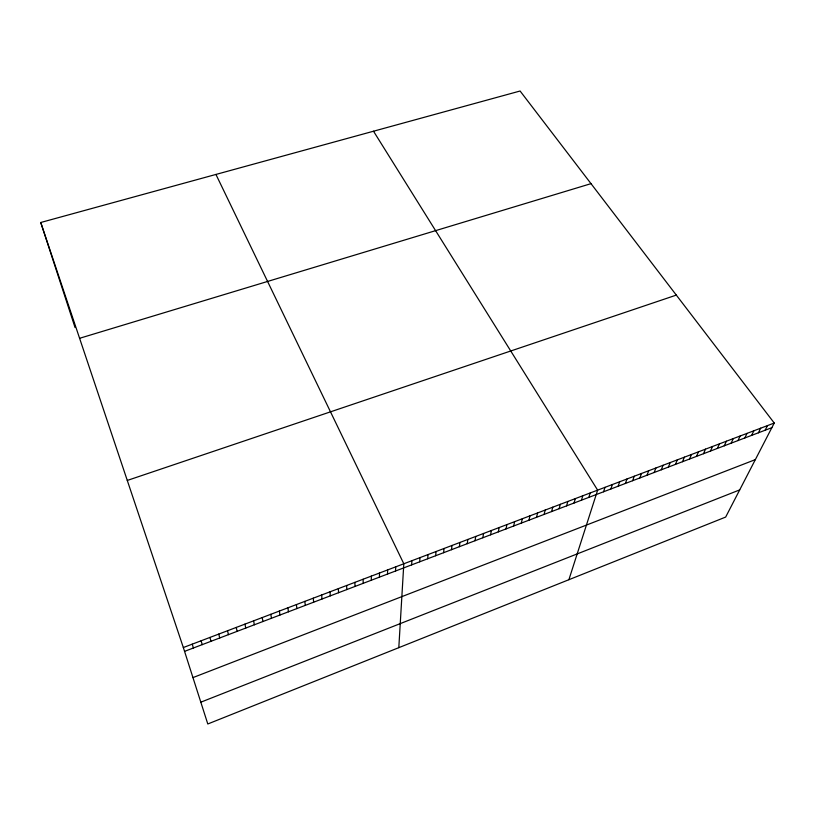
<?xml version="1.0" encoding="UTF-8"?>
<svg xmlns="http://www.w3.org/2000/svg" width="815" height="815" viewBox="0 0 815 815"><rect width="100%" height="100%" fill="white"/><g stroke="black" fill="none" stroke-linecap="round" stroke-linejoin="round"><path stroke-width="1.22" d="M371.304 580.239L371.345 576.103M379.413 577.152L379.515 573.006M387.502 574.076L387.645 569.919M395.55 571.009L395.744 566.832M398.81 647.66L403.812 563.776L215.944 174.441M411.626 564.887L411.932 560.689M419.664 561.82L420.01 557.613M427.661 558.774L428.069 554.557M435.628 555.738L436.086 551.511M443.574 552.713L444.073 548.475M451.479 549.707L452.03 545.449M459.365 546.702L459.966 542.444M467.209 543.717L467.861 539.438M475.033 540.732L475.726 536.453M482.816 537.768L483.57 533.468M490.579 534.813L491.374 530.504M498.311 531.869L499.147 527.55M506.013 528.935L506.899 524.605M513.684 526.011L514.622 521.671M521.325 523.098L522.313 518.758M528.945 520.204L529.974 515.844M536.525 517.311L537.605 512.941M544.084 514.428L545.204 510.058M551.612 511.565L552.774 507.175M559.121 508.703L560.323 504.312M566.588 505.86L567.841 501.459M574.035 503.028L575.329 498.607M581.452 500.196L582.796 495.775M588.848 497.384L590.233 492.953M568.89 579.709L597.639 490.141L373.514 131.225M603.548 491.781L605.015 487.329M610.853 489L612.371 484.538M618.137 486.229L619.685 481.757M625.39 483.458L626.99 478.986M632.623 480.707L634.253 476.225M639.826 477.967L641.507 473.474M647.008 475.227L648.72 470.724M654.15 472.506L655.912 467.993M661.281 469.797L663.074 465.273M668.382 467.087L670.215 462.563M675.452 464.397L677.326 459.864M682.501 461.708L684.417 457.164M689.521 459.039L691.477 454.485M696.519 456.369L698.506 451.816M703.488 453.711L705.515 449.147M710.436 451.072L712.504 446.498M717.353 448.433L719.462 443.849M724.26 445.805L726.399 441.221M731.126 443.187L733.306 438.592M737.972 440.579L740.193 435.974M744.798 437.981L747.049 433.366M751.603 435.393L753.885 430.768M758.378 432.806L760.701 428.181M765.122 430.238L767.486 425.603M774.25 423.036L725.666 517.067L207.794 723.985L183.334 647.538L40.75 222.495L520.092 91.015L774.25 423.036L183.334 647.538M200.816 702.184L739.704 489.897M192.951 677.601L755.352 459.609M184.557 651.368L771.856 427.671M127.283 480.443L676.318 295.101M79.595 338.296L591.007 183.66M40.75 222.495L75.051 327.528M192.238 644.156L193.41 648.007M201.111 640.784L202.222 644.645M209.954 637.422L210.993 641.303M218.756 634.08L219.734 637.972M227.528 630.749L228.445 634.661M236.258 627.428L237.114 631.36M244.948 624.127L245.753 628.07M253.618 620.836L254.351 624.789M262.247 617.556L262.919 621.529M270.835 614.296L271.456 618.269M279.392 611.036L279.963 615.04M287.919 607.807L288.429 611.81M296.416 604.577L296.864 608.601M304.871 601.358L305.268 605.402M313.296 598.159L313.632 602.214M321.68 594.97L321.966 599.035M330.044 591.802L330.269 595.877M338.368 588.634L338.541 592.719M346.66 585.486L346.782 589.581M354.922 582.348L354.983 586.454M363.154 579.221L363.164 583.346"/></g></svg>
